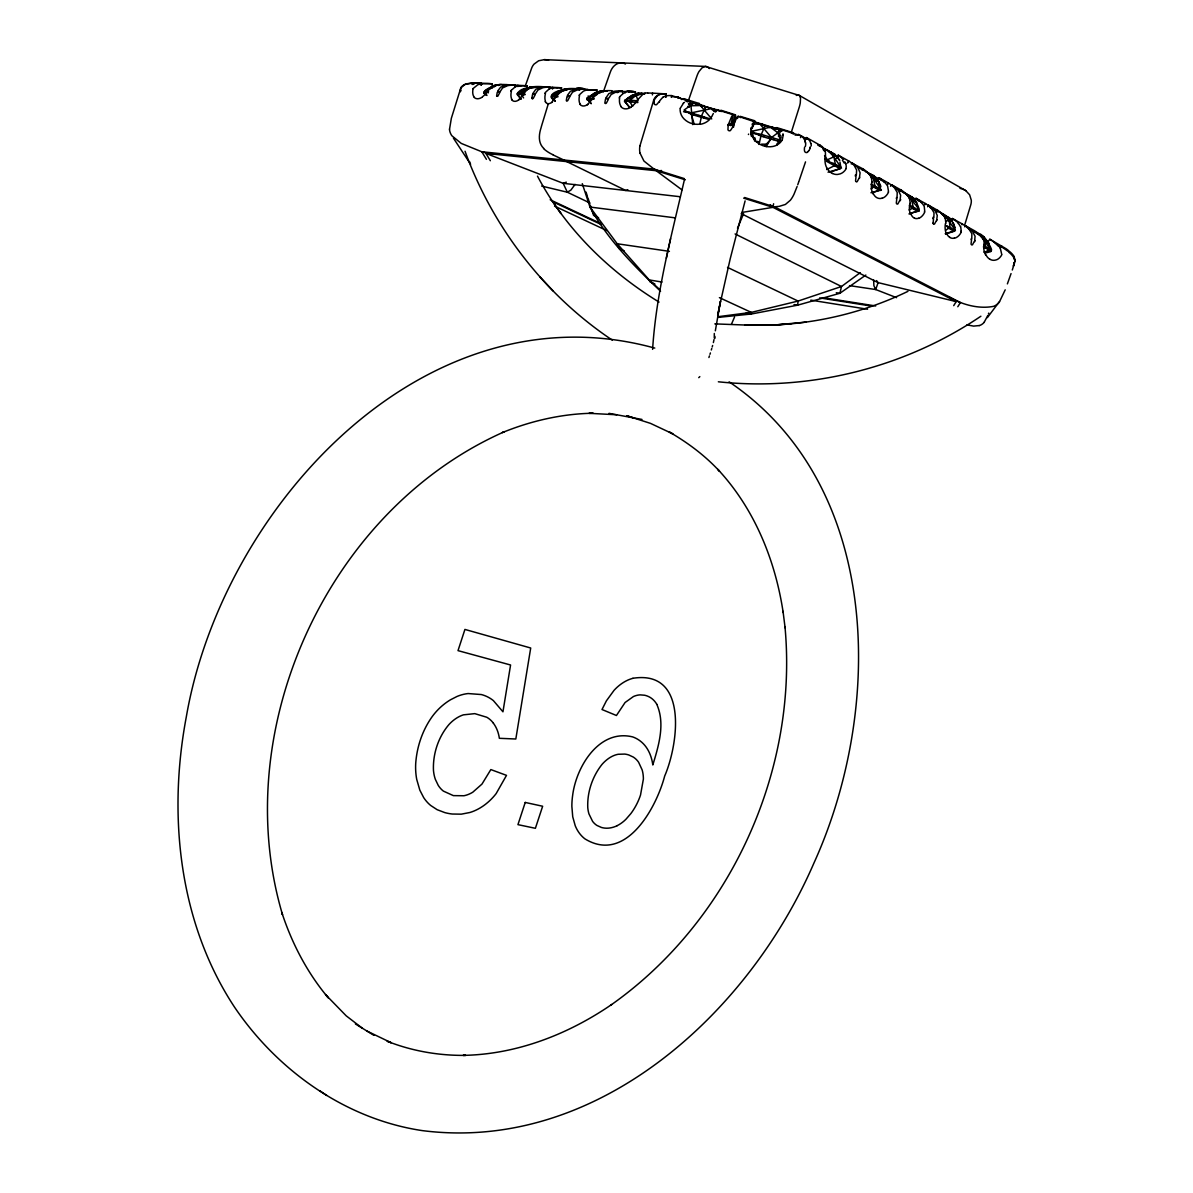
<?xml version="1.0" encoding="UTF-8"?>
<svg xmlns="http://www.w3.org/2000/svg" width="1193" height="1193" viewBox="0 0 1193 1193"><rect width="100%" height="100%" fill="white"/><g stroke="black" fill="none" stroke-linecap="round" stroke-linejoin="round"><path stroke-width="1.5" d="M735.604 116.124L735.38 114.796L731.831 125.086M561.411 90.936L561.56 87.82L552.642 87.298A87.775 68.031 -84.7 0 0 547.378 87.193L546.454 87.253A39.175 30.257 -86.3 0 0 542.785 87.73L537.894 90.086L535.687 93.501M740.45 117.63L740.227 116.347L754.647 120.732L754.438 121.701L738.139 116.273A97.006 7.755 -72.7 0 0 737.378 117.033L737.11 117.361A41.83 3.34 -72.8 0 0 736.335 118.51L733.322 125.712M506.473 85.374L506.503 84.614A86.418 70.462 67.4 0 0 501.701 84.494L500.15 84.524M1015.079 260.328L1015.079 259.895A5.219 4.518 -56.9 0 1 1014.87 261.58M575.578 90.086C574.683 85.836 586.046 88.297 584.779 89.967M872.113 181.903L871.144 176.788M517.881 86.582L517.941 85.285L527.291 85.821L527.157 89.535M873.619 279.863L873.902 285.664L875.722 289.541L896.584 297.668M552.538 89.072L552.642 87.298M515.137 85.985L515.182 85.121L506.503 84.614M480.824 83.972A43.306 39.772 80.2 0 1 484.999 83.704L487.385 83.599A82.421 74.234 -51.6 0 1 489.726 83.629L492.068 83.778L492.172 87.82M910.289 203.078L909.349 197.934M611.979 91.458L622.507 91.369L622.433 92.174M652.601 349.355C656.269 291.644 671.584 235.453 684.499 179.323M733.516 127.233L735.604 116.317M635.496 93.233L635.332 96.186M587.776 90.086L596.903 89.878L596.888 94.694M754.543 140.998L754.751 137.523M549.705 87.969L549.764 87.134L541.219 86.642A85.956 64.183 88.8 0 0 535.866 86.552L534.732 86.642A31.45 23.353 89 0 0 529.26 87.685M652.407 94.903L652.571 93.129L666.186 93.919A108.876 50.24 -76.8 0 0 662.995 93.934L661.205 94.158A40.338 18.581 -77.9 0 0 658.983 94.829A21.936 10.126 -78.3 0 0 657.432 95.753M541.219 86.642C535.732 88.491 522.459 85.255 517.151 93.68L521.087 99.034M625.55 92.428C625.057 89.43 636.316 91.026 635.526 92.95M977.261 233.932C982.838 230.145 995.857 255.466 990.115 249.307L985.537 246.712L984.21 236.96L968.895 228.817M665.724 97.23L666.171 93.979M689.315 107.176L690.493 101.465L671.599 95.589A113.514 52.119 -76.8 0 0 668.885 95.574L668.348 95.589A45.647 20.833 -77.2 0 0 664.352 96.544A22.19 10.021 -76.6 0 0 662.846 97.408M665.798 97.215L666.097 94.441M486.55 93.516C477.081 91.816 499.912 82.168 502.73 85.076M484.03 92.696L486.923 95.47L484.537 92.741L484.716 91.22L492.784 87.507M484.85 93.054L484.94 92.174M484.537 92.741L484.716 91.22M486.147 93.621L485.685 92.502M485.223 92.383L488.638 91.309M488.459 92.83L487.296 91.548M714.264 337.962L714.309 333.473M520.894 99.034L517.464 94.844L517.658 93.308L533.107 86.85M517.464 94.844L517.658 93.308M518.209 94.486L521.788 93.397L525.024 94.068M524.935 94.754L521.595 94.948L520.387 93.636M523.19 94.724L523.295 93.815M579.589 90.161C574.161 86.269 540.235 91.458 555.267 101.047M551.479 95.858L551.255 97.498L553.641 100.287M555.297 101.316L551.837 97.051L552.031 95.47L567.838 88.893M551.837 97.051L552.031 95.47M552.627 96.678L557.951 96.007M557.847 96.931L554.82 96.737L554.924 95.813M556.192 97.155L556.385 95.574L561.113 91.786M587.269 98.124L586.911 99.794L586.941 98.333L594.412 93.293L600.765 90.817L607.341 91.205M591.161 103.702L587.672 99.347L587.866 97.737L604.046 91.011M586.762 99.287L588.522 98.974L587.866 97.737M590.073 100.734L589.088 99.183M588.522 98.974L594.099 98.288M593.98 99.228L590.833 99.034L590.953 98.094M592.265 99.466L592.459 97.841L600.765 90.817L601.973 91.607M629.412 107.295L624.998 101.733L625.207 100.093L630.441 96.454M624.416 101.435L626.027 100.406L624.55 100.48M625.907 101.36L630.068 100.212L638.121 100.898L636.123 95.261L638.344 93.024L645.204 93.427L636.123 95.261L625.207 100.093M637.897 102.568L629.844 101.867L628.353 101.42L628.472 100.466M631.649 101.629L631.768 100.674M635.69 101.987L635.824 101.017M639.895 145.993L653.675 100.272M671.316 97.349L671.599 95.589M825.541 157.297L825.377 151.272M1013.379 266.009L1014.333 262.371M715.338 330.819L720.483 301.188L717.679 315.593L718.991 308.868M776.926 143.846L780.416 140.088L777.866 132.781L779.208 129.336L753.439 121.507M773.601 203.749L772.96 207.343L741.673 212.488M751.441 129.038L752.559 125.399M699.829 124.236L701.544 115.84L705.63 107.087M910.274 213.174L919.296 210.982L913.167 206.926L911.676 199.798L912.183 197.039L896.092 188.479M714.025 339.513L713.369 342.585M804.649 147.112L804.544 147.589A11.975 11.811 49.7 0 0 804.38 149.766L804.544 151.064A1.968 1.939 -25.6 0 0 807.497 152.286M754.617 120.881L754.438 121.313M719.17 307.913L730.191 258.881L745.103 200.886M654.182 100.287L654.301 104A1.596 1.566 -37.2 0 0 654.838 104.522L655.583 104.76A1.909 1.879 -38.5 0 0 656.568 104.656L659.088 101.808M961.215 230.995L960.678 226.581M670.57 238.645L666.365 258.195M680.368 108.131L683.321 103.418M716.307 111.59L716.501 110.74M758.957 144.457L761.328 134.451L765.116 125.578M716.546 110.561L716.769 109.637L733.233 114.752L732.994 115.542M728.148 125.474L727.954 129.754A1.715 1.685 -38.5 0 0 730.429 130.544L732.83 126.935M678.086 98.318L678.399 97.051L672.285 96.693M701.633 105.968L699.068 103.448L683.619 98.646L683.425 99.466M856.037 176.445L855.56 180.725A1.73 1.208 -83.6 0 0 855.977 181.575M896.793 198.784L896.316 202.989A1.685 1.148 -82.7 0 0 897.897 203.899L899.776 200.439M971.549 239.808L971.057 243.864A1.64 1.089 -81.4 0 0 971.415 244.684M678.355 97.2L680.487 98.363M933.537 219.005L933.06 223.106M871.039 188.897L874.931 185.914L873.47 178.682L874.141 175.953L857.633 167.169M754.304 122.282L753.663 123.162M897.047 197.814L897.225 192.431L894.616 188.017A43.873 29.87 -61.1 0 0 892.901 186.362M971.788 238.898L971.848 233.664L969.044 229.235A42.471 31.376 -58.8 0 0 967.24 227.55M720.661 111.307L720.945 110.248L735.455 114.856M933.851 217.797L934 212.757L931.524 208.462A43.112 28.662 -61.5 0 0 929.884 206.851L928.691 205.852A92.651 61.797 -62.6 0 0 925.485 203.556L916.045 198.321L913.957 201.632M856.35 175.192L856.619 170.002L854.337 165.708A44.842 27.141 -63.1 0 0 852.816 164.127M1014.333 263.593L1014.9 261.58A5.473 4.906 -43.5 0 0 1015.079 260.402M753.335 125.742L754.021 123.371M712.206 346.984L712.624 345.478M964.794 224.731L970.595 205.45A13.869 12.258 -45.7 0 0 971.281 200.156L969.626 194.787L965.778 190.656L799.444 95.485L705.466 66.42L544.396 59.65L538.669 60.754L534.061 64.094A13.63 12.661 74.3 0 0 531.452 68.687L525.338 85.851M1001.628 253.945L1000.256 247.995M728.491 124.221L731.607 116.646A45.409 3.728 -72.7 0 1 732.144 115.855L732.591 115.333A100.913 8.276 -72.5 0 1 733.218 114.767L733.233 114.752M737.468 118.51L738.139 116.273M605.507 99.034L604.866 102.896A1.685 0.954 -63.2 0 0 605.06 103.373M532.54 94.441L531.899 98.139M566.958 96.648L566.317 100.406A1.64 0.91 -63.7 0 0 566.496 100.853M683.544 111.71L685.334 111.948L685.617 111.024L684.021 110.099L693.774 103.15L720.154 110.994L693.774 103.15L688.629 103.791L694.952 103.15M776.27 129.44L776.837 127.621L793.539 132.811L793.062 134.034M687.451 111.769L709.134 118.525L708.836 119.464L691.314 114.364L685.617 111.024M689.241 113.29L689.524 112.351M692.76 124.654L690.986 105.774L703.139 105.446L705.659 107.698M693.729 114.767L694.013 113.827M699.068 103.448L698.501 105.252M698.636 116.332L698.919 115.393M711.311 349.996L711.759 348.49M497.272 92.264L496.646 95.858A1.596 0.85 -64.6 0 0 496.81 96.275M703.721 117.913L704.004 116.974M791.302 132.363L798.922 108.235A15.002 4.608 -67.6 0 0 800.279 102.852L800.518 98.184L799.444 95.485A18.626 5.726 -67.6 0 0 797.446 95.127L796.298 95.455M729.818 124.683L730.027 123.983M729.684 125.34L730.176 123.744M809.808 148.707A5.935 1.894 -67.6 0 0 810.136 147.485L810.241 146.948A5.756 2.371 -61.2 0 1 809.779 148.678L809.6 149.379A12.452 12.079 -27.7 0 1 808.75 150.795M780.878 131.424L778.433 129.455L770.395 127.219L751.501 131.305L750.994 132.93L753.439 133.348L753.737 132.408L751.501 131.305L750.949 127.785M779.924 141.713L760.836 136.077L753.737 132.408M758.39 134.928L758.688 133.989L761.328 134.451L780.416 140.088M763.505 136.524L763.788 135.57M768.62 138.075L768.918 137.135M766.219 146.65L771.513 137.538L777.866 132.781L780.386 135.331M773.511 139.521L773.81 138.582M1013.498 265.95L1014.199 263.892L1012.29 270.021M778 140.804L778.283 139.864M709.954 354.336L710.402 352.934M974.696 240.255L975.069 236.289L972.653 231.606A39.056 28.886 -58.9 0 0 970.163 229.175L969.342 228.489A88.058 65.376 -60.3 0 0 965.331 225.671L974.577 230.786A90.847 66.733 -39.1 0 1 977.663 232.859L980.169 234.961A33.851 24.606 -53.8 0 1 981.839 237.318M900.178 199.276L900.626 195.205L898.404 190.492A40.338 27.499 -61.1 0 0 896.062 188.106L895.361 187.51A90.31 61.738 -62.4 0 0 891.469 184.706L901.147 190.045L900.342 191.372M752.858 125.668L753.678 123.356M708.91 357.527L709.432 355.902M936.744 219.646L937.28 215.441L935.163 210.848A39.637 26.395 -61.5 0 0 932.926 208.536M605.79 98.109L608.833 93.636L613.873 91.652A44.409 32.092 -83.8 0 1 616.393 91.339L618.764 91.25A98.9 71.699 -82.3 0 1 622.507 91.369M859.482 177.146L860.108 172.836L858.185 168.228A41.218 24.993 -63.2 0 0 856.082 165.961M532.839 93.546L535.851 89.266L540.951 87.372A42.471 32.837 -86 0 1 543.516 87.089M805.529 161.875L799.071 180.918M567.331 95.485L570.373 91.339L575.667 89.415A43.38 34.165 -86.6 0 1 578.322 89.117L580.156 89.043A93.337 73.817 -85 0 1 584.824 89.177M798.803 181.724L797.729 184.781M497.645 91.13L500.642 87.149L505.951 85.329A41.77 34.522 -89.3 0 1 508.621 85.046L510.559 84.986A90.37 75.04 -87.4 0 1 515.182 85.121M472.637 83.048L464.987 84.42L461.035 87.73A4.459 4.011 -86.5 0 0 460.781 88.237L459.901 92.055M803.709 138.373L803.545 138.149A72.102 22.16 -68.3 0 0 802.829 137.299L801.278 135.898L781.087 129.619L778.403 136.27M753.096 125.19L754.14 122.417M1011.053 273.585L1007.384 283.889M797.118 186.481L794.001 194.235A13.734 4.414 -68 0 1 790.333 200.26L785.412 204.45L779.536 206.255M654.346 99.69L657.432 95.634M688.48 100.406L696.757 76.591A14.957 6.74 -78.5 0 1 699.023 71.505L702.14 67.747L705.466 66.42A18.581 8.366 -78.4 0 1 708.21 67.524L709.373 68.568M603.3 92.01L610.19 72.46A15.27 11.557 -87.1 0 1 625.46 64.004M754.289 121.716L753.976 122.551M974.308 241.404L972.519 244.699A1.64 1.089 -81.4 0 1 972.056 244.938M1005.207 289.824L999.331 302.112A12.527 11.304 -44.8 0 1 993.635 306.333C978.603 309.33 961.677 304.513 948.882 296.878M936.43 220.556L934.581 223.926A1.67 1.118 -82.1 0 1 933.865 224.165M859.154 178.07L857.215 181.575A1.73 1.208 -83.6 0 1 856.44 181.828M460.752 88.148L451.342 118.316L449.552 129.142M798.311 135.256L798.624 134.481L806.871 139.044M988.773 313.088L988.43 313.968M608.907 98.094L611.144 94.515L615.991 92.055A40.98 29.557 -84 0 1 619.51 91.533L620.599 91.458A92.383 66.868 -82.6 0 1 625.624 91.563M472.935 88.67L477.782 84.733A19.759 18.104 74.7 0 1 479.825 84.196L480.824 84.002M500.24 91.488L502.536 87.954L507.621 85.672A38.519 31.793 -89.6 0 1 511.379 85.225M570.15 95.887L572.506 92.174L577.591 89.788A40.01 31.465 -86.9 0 1 581.319 89.311M824.87 150.02L825.019 149.095L828.136 150.825M987.774 315.578L984.27 322.095M499.882 92.353L498.018 95.902A1.596 0.85 -64.6 0 1 497.436 96.365M535.239 94.635L533.316 98.244A1.611 0.88 -64.2 0 1 532.719 98.706M569.777 96.797L567.808 100.495A1.64 0.91 -63.7 0 1 567.063 101.002M608.415 99.287L606.402 103.045A1.685 0.954 -63.2 0 1 605.612 103.552M737.498 228.221L743.567 213.756M731.428 324.272L734.545 317.025M834.459 155.791L834.966 154.613L828.762 151.183M838.023 156.894L838.828 156.76M801.278 135.898L800.488 137.642M823.185 147.649L822.29 146.769A93.233 40.994 -44.9 0 0 821.351 145.964L806.513 137.568L805.126 140.58M913.749 199.156L914.062 198.441L916.507 199.783M461.035 90.37L460.602 91.324M876.08 178.309L876.408 177.578L880.121 179.636M910.721 197.427L908.648 195.443M937.966 211.802L936.818 211.698M949.225 218.796L949.553 218.095L952.924 219.974M873.201 175.968L865.611 171.598M782.28 139.864L783.339 134.526M946.601 216.515L940.71 213.204M713.325 113.499L711.699 116.69M511.215 90.4L514.929 87.089M817.787 145.099L834.727 154.121L833.907 156.805L827.271 159.802L826.495 161.294L840.066 168.735L840.826 167.259L839.932 161.994M828.852 162.144L829.299 161.279L824.84 158.908M830.999 163.158L829.299 161.279M832.893 164.321L833.34 163.456L835.309 164.142L841.557 168.094M836.353 166.215L836.8 165.35M839.141 167.781L839.589 166.916M820.337 145.233L819.889 146.068M872.575 192.61L879.435 190.343L880.195 188.897L873.037 185.258L872.59 186.108L874.171 187.376L879.435 190.343L881.403 190.164L870.681 174.044M875.916 187.942L876.363 187.092M878.57 189.433L879.017 188.583M880.419 190.522L880.852 189.687M909.051 209.938L912.406 208.357L913.167 206.926L911.333 206.3L910.885 207.135L912.406 208.357L917.432 211.206L918.192 209.774L916.716 202.84L912.183 197.039L916.716 202.84M914.092 208.894L914.539 208.074M916.627 210.326L917.074 209.506M918.356 211.355L918.804 210.535M929.869 207.433C939.652 212.816 954.325 216.395 954.832 229.906L954.087 231.308L949.285 228.594L947.809 227.401L948.241 226.595L955.384 230.637L945.214 233.694M950.91 229.101L951.343 228.295M953.326 230.473L953.759 229.667M983.375 246.921L984.792 248.084L985.537 246.712L983.807 246.131M984.792 248.084L986.79 247.771M985.463 252.976L990.757 251.648L987.998 248.562M988.669 249.874L989.101 249.083M984.359 252.2L989.385 250.679L990.115 249.307L988.415 242.462L983.882 237.124M990.115 250.127L989.698 250.918C991.89 251.991 991.517 250.247 989.459 249.501M990.205 250.784L990.622 249.993M990.712 251.32L991.308 250.485M836.457 158.326L838.202 155.15L848.67 160.951L848.223 161.771M867.505 172.269L865.85 170.912A98.139 66.659 -55.7 0 0 862.912 168.854L851.787 163.083A96.827 58.74 -64.1 0 0 848.67 160.951M619.719 96.708L622.985 93.665M638.538 98.9L642.684 94.515M967.135 227.46L965.42 226.103A94.59 70.148 -60.4 0 0 962.408 224.03L952.446 218.513L950.448 221.719M915.985 198.411L916.045 198.321A92.681 62.14 -61 0 1 919.371 200.618M851.265 163.978L851.727 163.173L852.816 164.127M927.617 206.777L928.527 205.241L937.653 210.311A87.343 56.026 -56.1 0 1 941.381 213.04L942.142 213.756A36.491 23.07 -59.5 0 1 944.021 216.231A19.356 11.915 -63.2 0 1 944.931 217.961M925.485 203.556L925.037 204.331M892.767 186.227L891.171 184.93A97.811 66.778 -62.4 0 0 888.323 182.947L878.809 177.668L876.601 181.097M888.323 182.947L887.86 183.737M891.425 184.796L890.53 186.257M937.653 210.311L936.952 211.459M862.852 168.944L862.196 170.017M575.086 184.378L570.895 190.09L567.346 192.222L541.697 186.078M659.565 100.943L662.846 97.274M962.348 224.135L961.946 224.791M965.316 225.701L964.645 226.789M953.714 305.647L956.19 301.605L772.96 207.343L743.671 198.157M1014.169 256.48A27.379 24.68 -45.8 0 0 1008.637 250.798L1008.219 250.306A66.883 60.604 -45.6 0 0 1006.057 248.711L989.847 239.256L986.939 243.074M957.8 306.735L960.425 302.575L774.809 206.986L744.551 197.501M525.397 91.518L529.304 87.969M808.69 150.765L807.437 152.182M522.385 91.876L524.204 89.057L531.586 87.447L530.08 86.671L521.788 93.397L521.595 94.948L523.593 97.915M952.103 221.674L948.867 217.38L950.031 227.192L945.93 230.115M558.756 93.442L562.455 90.146M555.67 95.425L558.578 91.13L564.557 89.803M594.994 95.559L598.722 92.293M592.339 96.215L594.412 93.293L600.467 91.936M1001.598 245.773L1000.271 247.518M629.531 98.512L631.753 95.544L638.344 93.024L639.403 93.815M987.386 317.606L999.48 301.531M489.801 88.7L492.963 86.135M765.041 145.561L771.006 139.163M484.269 91.593L491.248 87.074L495.632 86.12M494.394 86.761L496.929 84.733L498.54 85.493M860.257 272.66L841.497 286.499L798.087 301.068L751.307 312.387L718.335 316.667M865.85 275.061L839.917 293.269L797.655 305.169L751.396 313.998L718.44 317.368M627.831 189.672L625.788 190.492L566.779 161.622M521.416 90.936L524.204 89.057M554.298 94.008L558.578 91.13M594.412 93.293L586.941 98.333M627.25 98.542L631.753 95.544L637.867 94.158M980.885 316.234C904.503 367.787 810.002 391.423 718.35 381.79M566.317 182.156L563.156 183.319L485.894 153.405L490.353 160.727M945.602 221.689L948.495 220.153L954.832 229.906M795.135 135.197L798.624 134.481M826.704 169.57L834.548 165.633L835.309 164.142L833.907 156.805L831.133 152.122M548.989 89.117L545.186 92.622A5.503 4.891 55.5 0 0 544.918 93.367M464.316 84.703L465.643 84.226A19.684 18.506 71.2 0 1 468.193 83.555A36.312 34.194 71.5 0 1 472.01 83.092L472.16 83.078M907.948 291.346C866.744 311.224 821.545 322.647 775.868 324.884L745.148 325.048L775.599 324.914L806.006 322.125M661.593 170.51L658.521 170.987L654.062 169.078L481.778 151.765L461.259 143.414L451.893 135.778A12.273 11.557 71.3 0 1 449.463 129.142M641.774 93.233L636.123 95.261L630.068 100.212L629.844 101.867L632.648 106.296M659.162 94.59L656.031 96.514A8.485 3.967 -78.4 0 0 653.615 100.197M644.131 93.874L644.906 93.621M829.702 172.254L840.066 168.735L828.046 172.21M908.947 213.935L917.432 211.206M945.661 233.947L954.087 231.308M966.941 324.869L973.607 326.107L979.259 325.555M625.371 92.756L624.968 92.875A19.297 14.644 89.5 0 0 622.94 93.457M870.95 192.744L879.435 190.343M984.121 252.066L989.385 250.679M691.806 112.738L710.894 108.727L715.338 112.053M687.675 106.505L690.986 105.774M766.711 144.234L761.552 144.144M769.545 127.547L772.348 126.95L775.346 129.142M632.976 678.265C688.808 669.601 678.295 744.656 664.68 776.046C656.18 808.287 625.684 863.821 584.958 838.888A49.331 36.044 -65.4 0 1 579.366 833.176A47.869 34.985 -65.4 0 1 575.235 825.75L572.729 816.787L571.865 806.334A63.96 46.602 -65.7 0 1 572.655 795.299C576.249 766.577 599.184 728.759 632.603 736.886A49.45 36.193 -65.8 0 1 640.209 740.987C647.739 746.639 651.602 755.84 652.81 764.967C658.67 745.729 665.426 723.778 656.776 704.317M527.619 88.759L536.134 87.029M567.51 89.773L562.291 90.832L564.692 88.714L566.049 89.475M687.138 101.793L688.257 101.614M661.295 94.143L665.962 93.904M778.671 206.389L772.885 207L770.246 204.719M776.837 127.621L774.6 128.71A19.595 3.773 -69.7 0 0 774.361 128.904M700.172 124.311L700.858 124.191A16.747 16.299 -33.5 0 0 705.6 122.521A14.033 13.406 -30.2 0 0 710.849 117.898M494.856 153.852L488.698 153.703L481.778 151.765L486.431 159.34M688.421 103.836L694.356 103.15M628.413 92.204L629.486 92.115M519.865 85.881L520.909 85.792M498.689 84.628L499.912 84.539M647.68 93.143L649.186 93.039A93.74 53.521 76.8 0 1 651.303 93.114L652.571 93.129M573.52 161.935L565.736 160.936L553.134 154.956M775.868 324.884L790.825 323.855M569.21 88.58L567.749 88.714A27.663 21.757 89.7 0 0 562.41 89.982M629.591 92.1L631.858 92.01M472.339 83.018L480.719 83.107M521.087 85.777L523.399 85.702A91.995 71.416 -76.6 0 1 527.291 85.851M472.577 83.018L475.202 82.973A98.795 93.71 73.4 0 1 481.122 83.167L492.068 83.778M543.725 87.074L545.976 87.014A94.739 73.563 -84.3 0 1 549.764 87.134M569.404 88.58L570.94 88.521A92.308 72.713 -82.9 0 1 575.667 88.655M581.513 89.281L583.064 89.221A93.114 73.563 -85.1 0 1 587.821 89.356M511.529 85.195L513.109 85.15A89.579 74.309 -87.6 0 1 517.941 85.285M751.978 124.191L759.837 123.938L770.395 127.219L777.866 132.781M758.241 123.833L761.909 123.714L764.325 125.936M557.027 87.7L553.776 87.909A33.24 25.694 -83.6 0 0 551.106 88.357A19.252 15.062 -88.5 0 0 548.959 88.983M690.493 101.465L689.673 101.494A92.89 27.573 -51.7 0 0 688.376 101.45M824.274 150.035L827.554 150.139L833.907 156.805L840.826 167.259M714.831 323.885L745.565 325.048M596.008 92.144L600.69 92.428M635.526 94.501L637.793 94.635M727.954 124.728L729.43 124.982M616.796 414.776L588.999 413.315L593.219 413.24C562.052 413.732 531.228 420.831 502.417 432.552L504.594 431.627C327.821 509.679 227.624 729.698 282.487 914.599L281.757 912.317C291.882 943.335 307.227 972.802 328.269 997.825L325.51 994.559L346.194 1015.825L362.225 1028.127M485.894 153.405L656.18 170.703L685.274 179.83M626.027 100.406L627.13 100.525M680.189 196.726L563.156 183.319L567.346 192.222L589.685 202.87M832.103 154.091L834.966 154.613M588.626 98.035L589.67 98.154M552.747 95.768L553.716 95.887M518.314 93.591L519.223 93.695M485.327 91.503L486.192 91.607M614.365 92.1L617.885 92.547M675.014 217.827L589.968 207.045L582.288 183.662M627.026 101.256L628.353 101.42M589.581 98.87L590.833 99.034M553.627 96.573L554.82 96.737M519.149 94.381L520.282 94.53M486.118 92.279L487.191 92.428M669.422 251.35L617.213 243.76L589.968 207.045C607.267 239.256 634.184 266.143 660.564 291.256M849.505 285.619L875.722 289.541L878.093 282.622L876.572 280.594M835.965 155.97L838.232 156.432M836.293 292.717L839.917 293.269L841.497 286.499L735.082 233.962M587.388 99.645L588.969 100.108M822.931 297.639L875.692 305.975M819.68 297.892L872.023 306.169M810.793 300.144L867.55 309.241M662.04 282.04L649.246 279.952L617.213 243.76L619.152 248.576L624.148 250.888M794.016 304.573L797.655 305.169L798.087 301.068L727.521 267.396M746.087 313.088L751.396 313.998L751.307 312.387L719.394 297.639M609.026 413.345L641.998 419.444M960.007 188.375L960.812 188.554A17.239 15.241 -45.9 0 1 965.778 190.656M912.287 198.008L914.062 198.441M944.021 215.799L946.616 216.47M946.959 217.424L948.271 217.737M871.412 175.371L873.261 175.833M956.19 301.605L878.093 282.622L741.196 213.592M909.856 196.457L911.034 196.756M875.2 177.265L876.408 177.578M654.793 348.073L651.706 347.267C423.038 286.812 222.256 508.263 186.317 716.829C167.795 814.849 178.682 922.368 234.469 1007.056C277.447 1070.613 345.597 1119.153 422.262 1130.606C596.694 1152.841 748.667 1013.841 813.954 863.016C883.879 709.104 882.745 485.864 729.102 381.82M756.138 133.303L758.688 133.989M753.439 133.348L755.915 134.019M685.334 111.948L687.243 112.485M634.169 417.997L626.623 415.716L650.513 423.381L672.927 433.924L669.228 431.955C687.735 442.648 704.988 455.502 719.513 471.235L717.798 469.341C754.334 508.516 775.331 560.099 783.19 612.62M654.152 169.138L684.215 178.562M978.976 234.842L981.049 235.543L977.559 233.619M752.992 121.552L759.837 123.938L771.513 137.538M759.494 142.847L756.824 141.46M914.554 218.2L914.524 218.185A10.543 7.173 -81.7 0 0 917.939 218.394A11.468 7.829 -82.4 0 0 918.61 218.155M914.435 218.14L914.211 218.036A10.424 7.083 -80.3 0 1 911.258 214.74A11.423 7.665 -81.7 0 1 910.915 213.965M654.882 283.994L649.872 281.727L649.246 279.952L660.147 289.959M986.357 248.562L987.67 249.173M554.521 206.091L606.79 230.577M550.182 199.768L600.243 223.315M552.329 201.528L601.242 224.508M948.241 226.595L946.407 225.731L947.809 227.401M598.573 217.752L593.577 215.396L591.698 209.565M871.084 184.333L873.037 185.258M909.439 205.405L911.333 206.3M828.553 151.571L835.115 154.702L839.633 160.25L835.115 154.702M831.327 162.502L833.34 163.456M908.887 195.816L912.198 197.397M942.097 214.457L948.703 217.633M832.446 173.507L831.461 172.94A17.567 12.318 -82.1 0 1 827.196 168.392M367.071 1031.11L391.155 1042.697L387.129 1041.221C412.062 1051.078 438.92 1055.716 465.702 1055.373L463.138 1055.373C516.45 1054.478 568.047 1034.435 611.681 1004.506L610.592 1005.281C729.669 921.637 798.46 771.379 784.964 626.608M683.619 98.646L685.289 99.645M759.21 143.249L756.794 141.639M843.585 159.4L842.288 158.296M880.732 179.964L881.955 180.65M883.193 181.336L884.416 182.007M902.654 192.118L905.651 193.773M918.192 209.774C920.608 208.134 898.478 187.45 908.052 195.1M917.715 200.469L918.923 201.14M975.248 232.337L976.978 233.306M989.787 259.179L990.712 259.656A15.971 10.528 -81.1 0 0 995.365 260.104A12.541 8.754 -86.2 0 0 1001.881 254.571M355.38 1023.922L373.901 1035.33M949.762 237.377L950.225 237.646A12.318 8.247 -81.2 0 0 954.266 238.153M989.847 239.256L991.308 240.181A84.658 69.522 -89.4 0 1 993.665 241.881M1001.613 246.921L1002.418 247.443M949.792 237.392L949.822 237.407A12.273 8.202 -79.8 0 1 947.108 234.38A12.348 8.157 -81.1 0 1 946.69 233.485M1002.821 247.697L1004.431 248.77M659.043 302.068C608.758 271.273 565.124 228.564 537.491 176.132M319.963 1090.894L326.718 1095.457M612.307 340.139C544.739 294.939 492.798 227.55 465.046 151.243M1005.237 249.322L1005.624 249.605A65.898 59.725 -45.8 0 1 1007.757 251.201M485.521 93.203L484.626 92.487M993.694 241.821L995.35 243.074M713.533 108.682L716.546 110.86M653.555 168.69L643.937 161.025L640.015 153.122M656.18 170.703L681.949 189.851M806.513 137.568L808.108 138.955M919.341 200.678L920.355 201.528M680.696 98.512L681.814 99.556M905.576 193.341L904.443 192.401A93.665 63.661 -63 0 0 901.147 190.03M932.807 208.417L931.793 207.582A92.129 61.544 -62.8 0 0 928.527 205.256M956.875 221.809L955.817 220.914A89.579 60.187 -68.8 0 0 952.461 218.483M778.82 129.396L781.102 131.379M884.028 181.545L883.282 180.904A89.028 62.946 -68.7 0 0 878.809 177.653M842.154 158.162L841.199 157.342A91.95 50.762 -81.5 0 0 838.202 155.179M856.007 165.857L855.038 165.037A95.664 58.144 -64.2 0 0 851.951 162.77M920.474 201.632L921.399 202.497M756.243 141.758L755.765 141.296A16.866 16.598 -36 0 1 752.798 137.27M906.382 194.071L906.65 194.34A33.941 23.114 -58.4 0 1 908.261 196.204A19.64 13.108 -61.8 0 1 909.185 198.098M998.243 245.609L999.003 246.399A20.072 17.224 -51.1 0 1 1000.211 248.025M978.006 233.53L983.971 239.763L990.115 249.307M942.44 213.815L948.495 220.153L945.661 215.605M867.222 172.135L873.47 178.682M540.026 277.03L553.105 290.973M755.363 140.178L753.633 137.806M543.71 148.35C538.043 143.041 538.804 134.675 541.011 127.949A104.596 79.812 -84.7 0 1 541.771 125.205L548.333 103.702A10.379 5.726 -64.6 0 0 551.777 102.359M711.729 118.942L700.366 105.446M755.393 140.297L753.767 137.687M620.927 106.639L621.15 106.908A17.865 10.2 -63.1 0 0 631.306 107.057M587.672 99.347L591.146 103.433M624.998 101.733L629.71 107.295M879.852 186.555L878.853 181.918C866.103 166.602 880.881 182.365 880.822 186.883M559.681 211.757L560.964 213.562L552.568 201.453M453.4 138.105L469.237 162.159M824.572 155.567L827.271 159.802M981.108 235.245L983.971 239.763M908.857 195.205L911.676 199.798M985.955 254.884L986.179 255.317A17.03 11.169 -79.2 0 0 989.772 259.209M721.288 110.725L721.571 111.545M752.828 137.255L752.47 136.509A13.869 13.719 -13.9 0 1 751.277 130.499A5.995 2.505 85 0 1 751.336 128.889M983.345 239.032L984.359 243.312M702.066 106.833L701.872 106.416A19.923 6.919 -76.3 0 0 701.618 105.998M945.139 217.752L945.885 222.808A5.264 1.775 -79.5 0 1 945.736 223.553M955.116 227.803L953.237 223.031L953.848 226.655M917.372 204.465L919.296 209.342M753.32 136.688L752.738 134.585M845.941 163.337L846.269 167.169A5.995 4.727 -28.6 0 1 845.688 168.481M586.031 192.103L587.448 196.457M587.925 197.919L589.804 203.735M590.281 205.196L591.221 208.104M691.314 114.364L694.251 124.385M751.948 136.524L750.994 132.93L751.351 136.33M878.853 181.918L880.195 188.897M988.415 242.462L989.191 247.741M783.026 611.293L785.113 627.846M715.054 338.171L714.995 337.395A7.158 5.219 -84.3 0 0 714.816 336.277M699.829 376.6A14.659 9.559 -72.1 0 1 698.74 377.659M493.365 723.182A40.159 31.152 -64.2 0 1 499.36 738.303L515.823 739.004L530.706 648.008L464.927 629.427L458.008 650.632L510.574 664.993L502.954 711.803L493.38 700.604A52.581 40.89 -64.3 0 0 481.346 694.55L468.118 693.551A50.195 39.056 -64.4 0 0 457.083 696.429L450.477 699.799A60.038 46.587 -64.2 0 0 443.9 704.362L441.798 706.107A54.595 42.441 -64.3 0 0 432.418 716.292C422.501 730.027 416.849 746.743 415.701 763.595A64.407 49.897 -64.1 0 0 416.73 779.417L419.832 790.154L423.694 797.625A53.148 41.218 -63.8 0 0 430.643 805.439L437.175 809.704L444.84 812.612A80.736 62.707 -64.7 0 0 452.281 814.029L461.288 814.163L469.908 812.493A51.344 39.697 -63.8 0 0 482.166 806.662A53.581 41.457 -63.9 0 0 485.998 803.888A50.986 39.429 -63.8 0 0 496.139 793.613L506.503 775.361L490.845 769.574L481.972 784.084L472.741 792.241A31.6 24.456 -63.7 0 1 463.958 795.746L453.37 795.627L443.393 791.108A34.552 26.783 -63.8 0 1 438.249 785.397L435.341 779.327A39.518 30.615 -63.9 0 1 433.462 770.32C432.761 753.931 438.323 736.976 449.015 724.479A34.865 27.081 -64.3 0 1 455.875 718.559A32.957 25.605 -64.3 0 1 463.421 714.846L474.784 713.638L486.774 717.247A34.433 26.693 -64.4 0 1 493.395 723.167M617.109 825.72A33.464 24.442 -65.5 0 1 601.421 827.45L596.977 825.467A28.796 21.027 -65.4 0 1 592.578 821.336L588.969 813.939A33.628 24.546 -65.5 0 1 587.776 807.736C587.075 792.331 592.384 776.509 601.988 764.445A31.853 23.293 -65.8 0 1 605.477 760.925A32.733 23.92 -65.8 0 1 609.205 758.047L610.458 757.257A29.81 21.802 -65.9 0 1 618.168 754.274L624.774 754.08A41.83 30.556 -65.6 0 1 628.711 754.945L633.259 757.048A32.062 23.428 -65.8 0 1 638.598 762.238L642.132 769.858A33.031 24.128 -65.8 0 1 643.385 779.059L640.522 795.045A48.272 35.417 -65.6 0 1 630.858 813.596L625.937 819.263A32.837 23.979 -65.5 0 1 617.109 825.69M632.886 678.31A42.888 31.54 -67.7 0 0 614.082 690.3L606.387 700.858L602.003 709.522L616.438 715.502L625.072 702.513L633.438 696.533A26.917 19.759 -67.6 0 1 640.134 694.878L644.578 695.236A34.895 25.605 -67.4 0 1 647.426 696.086A31.629 23.219 -67.5 0 1 656.806 704.302M544.396 59.65A16.941 15.748 74.5 0 1 548.586 60.336M460.632 88.073A7.561 7.083 70.6 0 1 463.689 85.106M553.179 154.807A51.806 40.115 -87 0 1 543.546 148.633M470.609 164.306A11.378 9.35 -61.8 0 1 469.669 161.741M984.329 322.155A11.557 10.349 -84.1 0 1 979.259 325.614M639.985 153.166A13.66 6.427 -77.8 0 1 639.836 145.993M995.216 243.253A43.992 37.654 -64 0 1 998.019 245.862M985.746 255.183A13.913 8.962 -81.2 0 1 983.852 244.714M984.225 243.387A5.547 2.252 -83.3 0 1 984.165 244.729M982.182 237.541A18.163 12.691 -63.8 0 1 983.121 239.256M957.591 222.718A33.344 22.458 -66.5 0 1 959.291 224.702A19.356 13.153 -63.4 0 1 960.425 226.819M961.185 230.995A5.547 4.578 -28.9 0 1 960.857 231.845M961.23 232.158A13.734 9.902 -87.9 0 1 954.922 238.123A12.661 8.515 -81.8 0 1 954.266 238.138M946.362 233.843A13.302 8.709 -81.8 0 1 945.452 223.449M921.339 202.586A27.752 18.372 -63.8 0 1 924.247 206.478L924.724 211.027A5.652 4.608 -32.6 0 1 924.411 211.787M924.769 212.056A14.092 10.379 -88.9 0 1 918.67 218.408M910.468 214.382A14.062 9.32 -82.4 0 1 909.812 203.839M910.199 203.108A5.637 2.267 -79 0 1 910.11 203.958M883.938 181.694A32.748 23.219 -65.5 0 1 887.607 186.078L888.472 191.208A5.428 4.638 -27.8 0 1 888.203 191.864M888.546 192.133A13.809 10.185 -89.2 0 1 882.03 198.321M882 198.172A12.825 8.873 -83.1 0 1 881.165 198.396A12.72 8.783 -82.3 0 1 877.407 197.934L876.944 197.74A12.81 8.828 -81.1 0 1 873.559 194.131A13.138 8.947 -82.5 0 1 873.201 193.385M872.844 193.758A14.286 9.633 -83.1 0 1 871.636 182.857M872.023 181.947A5.756 2.132 -80.5 0 1 871.919 182.947M870.935 176.982A20.042 13.048 -63.1 0 0 869.951 175.207A34.97 23.383 -58.6 0 0 868.25 173.119M823.811 148.543A52.805 30.257 -58.1 0 1 825.124 148.886M842.377 160.175A33.001 18.656 -77.2 0 1 844.152 163.023M844.823 161.875A18.894 11.751 -63.1 0 1 845.569 163.665M846.105 168.869A15.151 11.169 89.7 0 1 838.321 174.282L837.933 174.402A18.73 13.138 -83.7 0 1 832.475 173.432M827.122 168.481A13.645 9.425 -83.9 0 1 825.168 157.297M824.736 150.258A21.802 8.634 -67.9 0 1 825.183 151.556M822.693 148.484A47.72 19.461 -66.1 0 1 823.811 150.676M753.901 122.282A95.872 2.61 -55.9 0 1 753.38 123.282M752.336 128.098A9.663 3.012 -65.1 0 1 753.201 125.161M781.43 130.305A93.561 13.57 87.3 0 1 781.982 131.081M780.848 135.719A48.227 9.872 -76.7 0 1 781.087 138.045M782.936 133.855A21.996 5.204 -69.1 0 1 783.04 135.063M782.131 140.088A12.497 11.99 -27.8 0 1 777.031 144.935M777.046 144.979A15.077 14.674 -30 0 1 772.676 146.5A19.148 18.76 -37.6 0 1 756.392 141.624M753.007 123.446A19.177 1.834 -75.8 0 1 753.32 123.073M748.607 134.078A33.822 1.178 -68 0 1 748.429 134.526M759.315 141.863A7.62 7.352 -75.8 0 1 757.615 141.415M755.616 140.207A7.62 7.352 -75.8 0 1 753.976 138.194M715.591 110.069A91.801 16.821 90 0 1 716.769 109.562M714.696 110.576A41.83 7.203 -86.8 0 1 714.905 110.397M714.204 110.188A31.137 4.981 -83.7 0 1 714.741 110.77M714.085 110.964A18.536 1.685 -72.5 0 1 714.413 110.83M711.446 116.825A5.98 1.372 -53 0 1 710.73 117.943M700.142 124.087A18.984 18.596 -43.3 0 1 684.096 118.972A13.6 13.377 -40.7 0 1 680.144 108.399M683.335 103.105A21.951 8.903 -78.7 0 1 684.484 102.479M685.334 100.928A48.376 18.999 -76 0 1 687.332 101.002M720.721 110.725A55.027 8.798 -66.9 0 1 720.945 111.441M631.872 91.965A94.351 64.616 -62.6 0 1 635.63 92.1M644.906 93.069A47.541 27.171 -87.8 0 1 647.68 92.979M642.669 94.307A21.623 12.019 -80.6 0 1 644.131 93.71M638.001 98.989A13.555 6.89 -60.8 0 1 631.321 106.788M621.046 106.401A14.972 8.754 -62.4 0 1 619.629 97.886M619.242 97.99A5.861 5.115 48.6 0 1 619.689 96.693M625.371 91.876A35.701 26.082 -79.2 0 1 628.457 91.607M612.024 90.743A93.501 73.205 87.7 0 0 607.103 90.623L604.225 90.817A34.672 26.977 87 0 0 601.242 91.264M598.662 92.055A20.057 15.539 89.7 0 1 601.242 91.22M594.397 96.409A5.726 3.117 -64.9 0 1 594.934 95.5M593.875 96.201A14.152 6.74 -61.2 0 1 588 103.836M588.015 104.373A13.034 7.262 -63.7 0 1 587.374 104.805M587.374 104.671A12.616 7.083 -64.1 0 1 580.126 104.492M580.156 104.447A12.691 7.247 -63.8 0 1 579.738 103.836M579.887 103.672A13.66 7.859 -63 0 1 579.559 95.44M579.112 95.5A5.309 4.847 48 0 1 579.336 94.844L583.407 91.19A19.729 16.225 89.1 0 1 585.688 90.355M585.674 90.265A37.087 30.198 -84.9 0 1 589.581 89.788L590.938 89.773A88.64 71.774 -77.1 0 1 596.903 89.907M548.198 103.716A10.275 5.741 -65.7 0 1 545.559 102.046M545.544 102.061A11.274 6.338 -64.2 0 1 545.246 101.524M545.44 101.316A13.898 7.874 -63.4 0 1 545.484 93.308M557.027 87.715A92.04 71.669 -85.3 0 1 561.56 87.82M558.264 94.172A5.592 3.206 -66.4 0 1 558.712 93.397M557.653 93.993A13.928 6.353 -61.7 0 1 552.374 101.42M552.419 101.987A11.304 6.174 -64.2 0 1 551.792 102.464M525.009 92.115A5.19 2.595 -65.8 0 1 525.367 91.473M524.488 91.921A13.093 5.98 -62.1 0 1 519.104 99.243M519.119 99.75A12.154 6.532 -64.6 0 1 518.373 100.272M518.373 100.167A12.064 6.547 -65.1 0 1 511.767 99.765M511.797 99.735A12.452 6.875 -64.6 0 1 511.499 99.258M511.663 99.064A13.541 7.516 -63.9 0 1 511.394 91.175M510.917 91.264A5.413 4.817 50.9 0 1 511.215 90.4M514.899 86.925A18.909 14.987 89.9 0 1 516.987 86.284A32.942 25.739 -83.7 0 1 519.865 85.792M494.916 85.374A30.556 24.889 70.5 0 1 498.734 84.971M492.888 85.881A17.388 14.137 89.4 0 1 494.886 85.18M488.906 89.848A5.488 3.221 -61.5 0 1 489.741 88.595M488.593 89.594A13.734 6.248 -62 0 1 482.509 96.737M482.106 97.244A16.359 8.664 -65.2 0 1 473.636 96.797M473.815 96.544A12.318 6.666 -64.5 0 1 473.054 88.849M478.855 84.271A102.762 97.543 73.9 0 1 481.793 84.405M499.673 91.488A28.319 9.425 -65 0 1 499.345 92.308M497.973 92.308A29.571 20.013 -59.1 0 1 498.346 91.22M534.688 93.546A30.064 9.738 -65 0 1 534.255 94.59M532.421 98.751A1.611 0.88 -64.2 0 1 531.899 98.154M532.958 94.471A29.154 20.027 -58.4 0 1 533.256 93.591M569.583 95.887A29.378 10.543 -64.4 0 1 569.225 96.752M567.674 96.693A31.167 21.623 -57.8 0 1 568.047 95.574M588.447 96.693A9.783 7.382 -88.2 0 1 588.164 95.887M607.878 98.139A31.152 10.976 -64.4 0 1 607.431 99.243M605.925 99.064A30.794 21.698 -56.9 0 1 606.223 98.154M732.994 125.623A32.479 29.214 -43.8 0 1 732.502 126.816M727.998 125.429A32.241 31.316 64.4 0 1 728.356 124.176M732.785 116.959A23.174 1.417 -72.9 0 1 733.248 115.423M730.936 124.624A10.528 1.014 -72.6 0 1 732.681 117.51M732.189 122.372A16.642 1.64 -75.9 0 1 730.698 125.653M859.765 177.295A31.003 25.56 87.3 0 1 859.437 178.234M855.232 176.027A31.436 17.239 -82.5 0 1 855.575 174.7M848.357 161.86A22.801 13.973 -62.5 0 1 847.641 163.053M900.67 199.514A31.495 26.157 87.8 0 1 900.238 200.707M896.316 198.545A29.691 15.777 -82 0 1 896.569 197.531M887.98 183.811A22.428 15.39 -60.3 0 1 887.503 184.587M875.408 179.502A22.607 15.628 -59.9 0 1 875.945 178.264M937.027 219.795A29.542 23.949 89.7 0 1 936.714 220.705M933.433 223.926A1.67 1.118 -82.1 0 1 933.03 223.121M932.732 218.573A30.451 15.837 -81.5 0 1 933.075 217.29M925.157 204.406A22.011 14.778 -60.7 0 1 924.918 204.793M913.092 200.335A22.205 15.017 -60.4 0 1 913.599 199.112M975.188 240.509A29.989 24.501 -89.9 0 1 974.785 241.672M971.072 239.569A28.811 14.51 -81.1 0 1 971.311 238.615M1008.637 252.081A26.783 24.173 -43.9 0 1 1014.438 258.583M1014.05 258.821A6.934 6.263 -37.7 0 1 1014.274 259.537M1014.289 262.356A11.348 1.148 -73.1 0 1 1013.961 263.459M1013.916 256.659A9.663 8.47 -55.6 0 1 1014.87 259.88M810.867 143.399A10.648 4.161 -61.9 0 1 811.21 146.008M810.748 143.503A30.034 9.499 -67.1 0 0 808.988 140.058L808.839 139.82A73.027 22.622 -68.4 0 0 808.108 138.97M803.65 138.492A29.437 9.052 -68 0 1 805.439 143.011M805.558 142.653A7.65 2.192 -70.3 0 1 805.424 146.277M791.451 133.005A48.197 14.659 -68.1 0 1 793.36 132.841M805.2 140.759A12.198 3.997 -68.1 0 1 804.753 141.549M654.271 100.331A4.996 3.012 -89.2 0 1 654.42 99.75M659.222 102.27A6.383 1.074 -64.6 0 1 659.595 101.599M485.998 93.755A11.125 10.424 80.2 0 1 484.447 92.636M485.879 94.754A12.318 11.781 73.6 0 1 483.657 92.935M471.996 84.405A41.024 38.638 70.5 0 1 473.964 84.3M481.122 83.271L481.197 85.3L481.122 83.242M525.233 802.442L517.941 824.646L535.389 828.3L542.651 806.244L525.233 802.442"/></g></svg>
